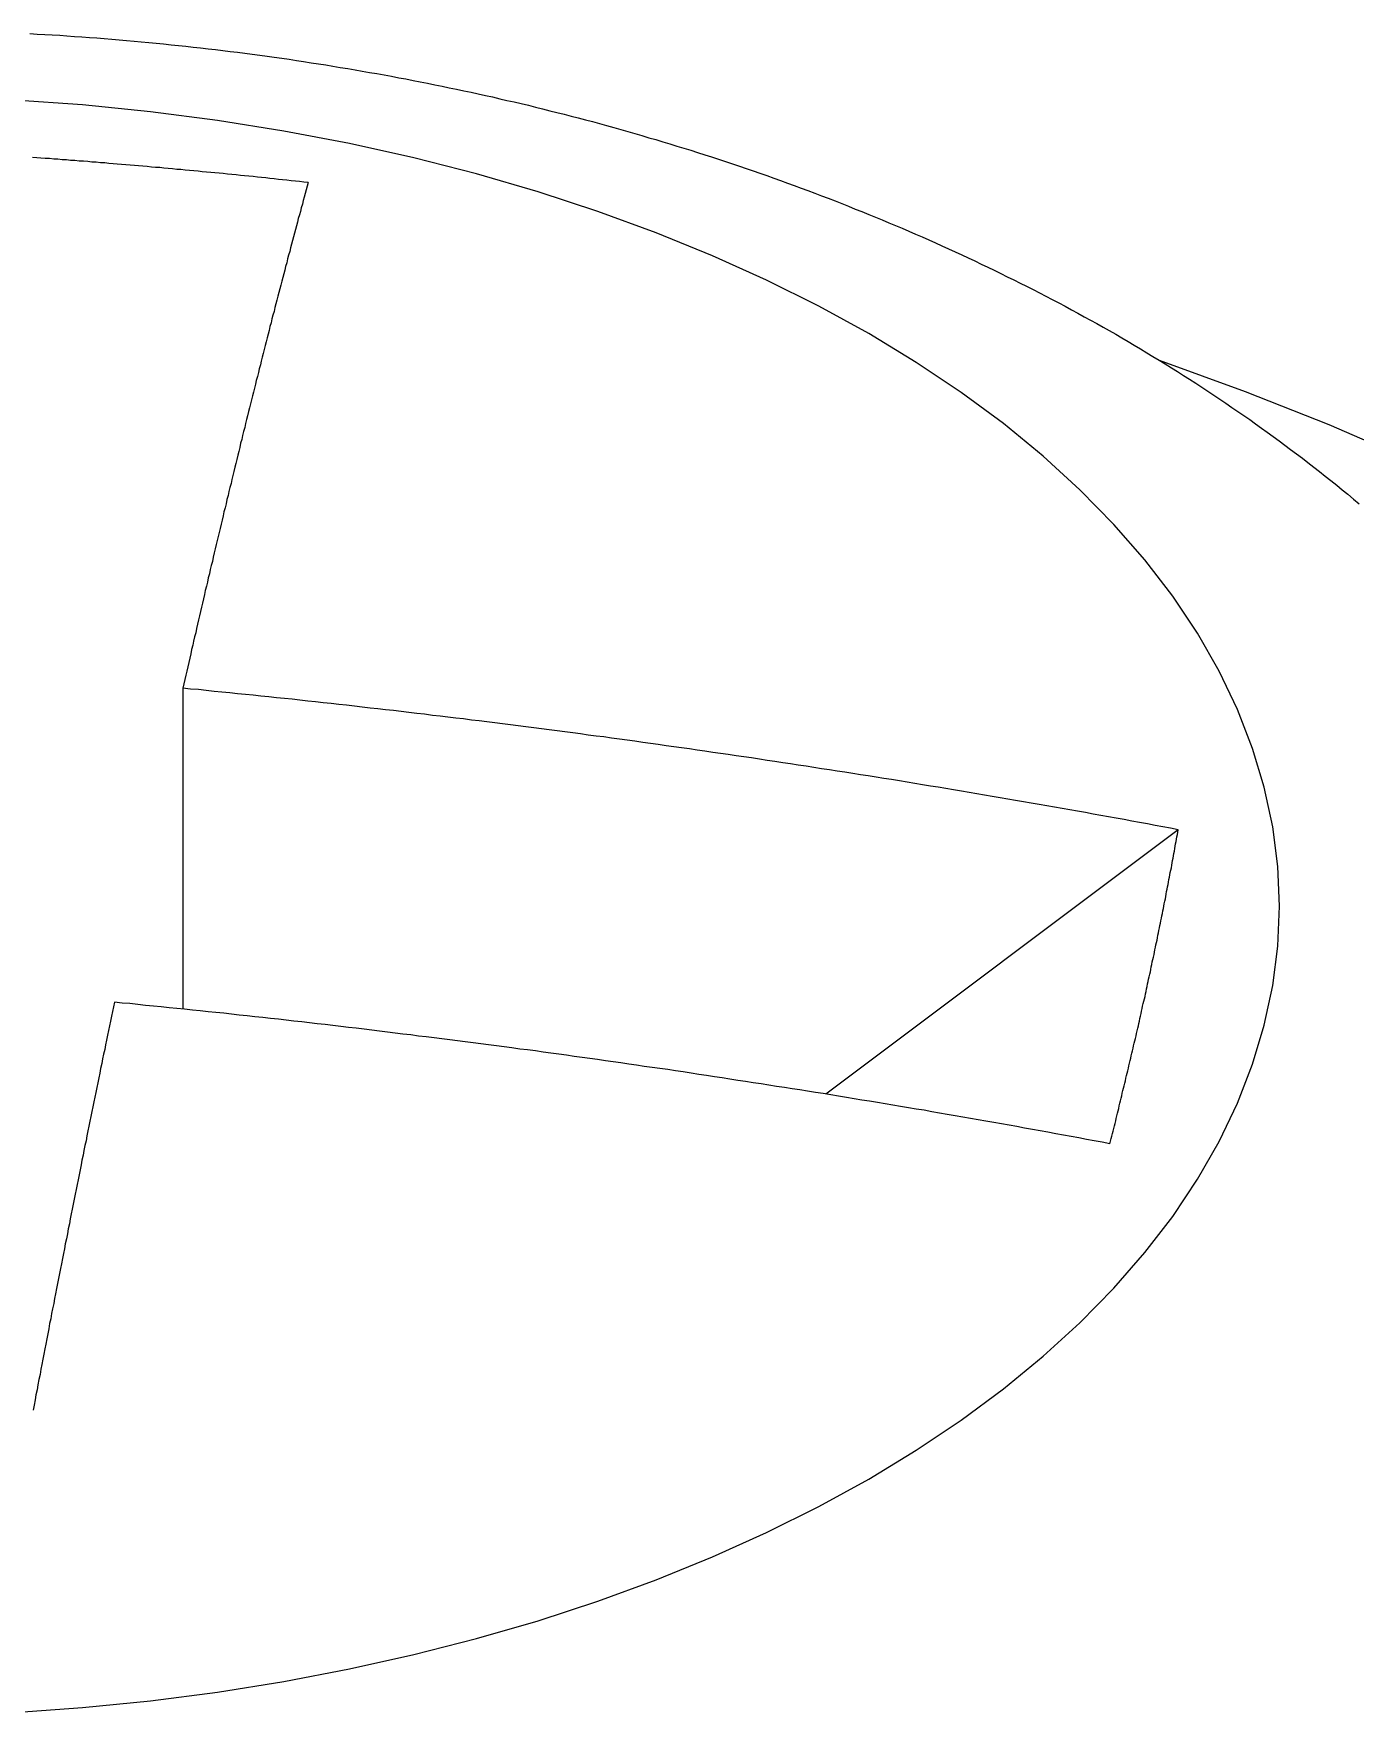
# Model space of a CAD drawing. Extents: x 3.27 to 9.48, y 3.29 to 7.63.
# Drawn here: x 7.9427 to 8.0045, y 7.4718 to 7.5502 of the extents above; entities that cross this region are included whole.
import ezdxf

# ---------------------------------------------------------------- set-up
doc = ezdxf.new("R2010")
doc.units = 0
doc.layers.add('VISIBLE_EDGES_ANSI_', color=7, linetype='CONTINUOUS')
doc.layers.add('VISIBLE_TANGENT_EDGES_ANSI', color=7, linetype='CONTINUOUS')

msp = doc.modelspace()

# ---------------------------------------------------------------- linework, layer by layer
at = {"layer": 'VISIBLE_EDGES_ANSI_'}
for p, q in [((7.9497, 7.519657), (7.9497, 7.504677)), ((7.996182, 7.513052), (7.979727, 7.500706))]:
    msp.add_line(p, q, dxfattribs=at)
for points in [[(7.94255, 7.55022, 0), (7.9429, 7.5502, 0), (7.94325, 7.55018, 0), (7.9436, 7.55016, 0), (7.94395, 7.55014, 0), (7.94429, 7.55011, 0), (7.94464, 7.55009, 0), (7.94499, 7.55007, 0), (7.94534, 7.55004, 0), (7.94568, 7.55002, 0), (7.94603, 7.54999, 0), (7.94638, 7.54996, 0), (7.94672, 7.54993, 0), (7.94707, 7.5499, 0), (7.94742, 7.54987, 0), (7.94776, 7.54984, 0), (7.94811, 7.54981, 0), (7.94846, 7.54977, 0), (7.9488, 7.54974, 0), (7.94915, 7.5497, 0), (7.94949, 7.54967, 0), (7.94984, 7.54963, 0), (7.95018, 7.54959, 0), (7.95053, 7.54955, 0), (7.95088, 7.54951, 0), (7.95122, 7.54947, 0), (7.95157, 7.54943, 0), (7.95191, 7.54939, 0), (7.95225, 7.54935, 0), (7.9526, 7.5493, 0), (7.95294, 7.54926, 0), (7.95329, 7.54921, 0), (7.95363, 7.54916, 0), (7.95397, 7.54912, 0), (7.95432, 7.54907, 0), (7.95466, 7.54902, 0), (7.955, 7.54897, 0), (7.95534, 7.54892, 0), (7.95569, 7.54886, 0), (7.95603, 7.54881, 0), (7.95637, 7.54876, 0), (7.95671, 7.5487, 0), (7.95705, 7.54864, 0), (7.9574, 7.54859, 0), (7.95774, 7.54853, 0), (7.95808, 7.54847, 0), (7.95842, 7.54841, 0), (7.95876, 7.54835, 0), (7.9591, 7.54829, 0), (7.95944, 7.54823, 0), (7.95978, 7.54816, 0), (7.96012, 7.5481, 0), (7.96045, 7.54803, 0), (7.96079, 7.54797, 0), (7.96113, 7.5479, 0), (7.96147, 7.54783, 0), (7.96181, 7.54776, 0), (7.96214, 7.54769, 0), (7.96248, 7.54762, 0), (7.96282, 7.54755, 0), (7.96316, 7.54748, 0), (7.96349, 7.54741, 0), (7.96383, 7.54733, 0), (7.96416, 7.54726, 0), (7.9645, 7.54718, 0), (7.96483, 7.5471, 0), (7.96517, 7.54703, 0), (7.9655, 7.54695, 0), (7.96584, 7.54687, 0), (7.96617, 7.54679, 0), (7.9665, 7.5467, 0), (7.96684, 7.54662, 0), (7.96717, 7.54654, 0), (7.9675, 7.54645, 0), (7.96783, 7.54637, 0), (7.96816, 7.54628, 0), (7.9685, 7.54619, 0), (7.96883, 7.54611, 0), (7.96916, 7.54602, 0), (7.96949, 7.54593, 0), (7.96982, 7.54584, 0), (7.97015, 7.54574, 0), (7.97048, 7.54565, 0), (7.9708, 7.54556, 0), (7.97113, 7.54546, 0), (7.97146, 7.54536, 0), (7.97179, 7.54527, 0), (7.97212, 7.54517, 0), (7.97244, 7.54507, 0), (7.97277, 7.54497, 0), (7.97309, 7.54487, 0), (7.97342, 7.54477, 0), (7.97374, 7.54467, 0), (7.97407, 7.54456, 0), (7.97439, 7.54446, 0), (7.97472, 7.54435, 0), (7.97504, 7.54425, 0), (7.97536, 7.54414, 0), (7.97569, 7.54403, 0), (7.97601, 7.54392, 0), (7.97633, 7.54381, 0), (7.97665, 7.5437, 0), (7.97697, 7.54359, 0), (7.97729, 7.54347, 0), (7.97761, 7.54336, 0), (7.97793, 7.54324, 0), (7.97825, 7.54313, 0), (7.97857, 7.54301, 0), (7.97889, 7.54289, 0), (7.97921, 7.54277, 0), (7.97952, 7.54265, 0), (7.97984, 7.54253, 0), (7.98016, 7.54241, 0), (7.98047, 7.54228, 0), (7.98079, 7.54216, 0), (7.9811, 7.54203, 0), (7.98141, 7.54191, 0), (7.98173, 7.54178, 0), (7.98204, 7.54165, 0), (7.98235, 7.54152, 0), (7.98267, 7.54139, 0), (7.98298, 7.54126, 0), (7.98329, 7.54113, 0), (7.9836, 7.541, 0), (7.98391, 7.54086, 0), (7.98422, 7.54073, 0), (7.98453, 7.54059, 0), (7.98484, 7.54045, 0), (7.98515, 7.54031, 0), (7.98545, 7.54017, 0), (7.98576, 7.54003, 0), (7.98607, 7.53989, 0), (7.98637, 7.53975, 0), (7.98668, 7.53961, 0), (7.98698, 7.53946, 0), (7.98729, 7.53932, 0), (7.98759, 7.53917, 0), (7.9879, 7.53902, 0), (7.9882, 7.53887, 0), (7.9885, 7.53872, 0), (7.9888, 7.53857, 0), (7.9891, 7.53842, 0), (7.9894, 7.53827, 0), (7.9897, 7.53811, 0), (7.99, 7.53796, 0), (7.9903, 7.5378, 0), (7.9906, 7.53765, 0), (7.9909, 7.53749, 0), (7.9912, 7.53733, 0), (7.99149, 7.53717, 0), (7.99179, 7.537, 0), (7.99208, 7.53684, 0), (7.99238, 7.53668, 0), (7.99267, 7.53651, 0), (7.99296, 7.53635, 0), (7.99326, 7.53618, 0), (7.99355, 7.53601, 0), (7.99384, 7.53584, 0), (7.99413, 7.53567, 0), (7.99442, 7.5355, 0), (7.99471, 7.53532, 0), (7.995, 7.53515, 0), (7.99529, 7.53497, 0), (7.99557, 7.5348, 0), (7.99586, 7.53462, 0), (7.99615, 7.53444, 0), (7.99643, 7.53426, 0), (7.99671, 7.53408, 0), (7.997, 7.5339, 0), (7.99728, 7.53371, 0), (7.99756, 7.53353, 0), (7.99785, 7.53334, 0), (7.99813, 7.53315, 0), (7.99841, 7.53296, 0), (7.99869, 7.53277, 0), (7.99896, 7.53258, 0), (7.99924, 7.53239, 0), (7.99952, 7.5322, 0), (7.99979, 7.532, 0), (8.00007, 7.5318, 0), (8.00034, 7.53161, 0), (8.00062, 7.53141, 0), (8.00089, 7.53121, 0), (8.00116, 7.53101, 0), (8.00143, 7.5308, 0), (8.00171, 7.5306, 0), (8.00198, 7.53039, 0), (8.00224, 7.53019, 0), (8.00251, 7.52998, 0), (8.00278, 7.52977, 0), (8.00305, 7.52956, 0), (8.00331, 7.52935, 0), (8.00358, 7.52914, 0), (8.00384, 7.52892, 0), (8.0041, 7.52871, 0), (8.00437, 7.52849, 0), (8.00463, 7.52827, 0)], [(7.95555, 7.54327, 0), (7.95535, 7.54329, 0), (7.95515, 7.54331, 0), (7.95496, 7.54333, 0), (7.95476, 7.54335, 0), (7.95456, 7.54337, 0), (7.95436, 7.54339, 0), (7.95417, 7.54341, 0), (7.95397, 7.54344, 0), (7.95377, 7.54346, 0), (7.95357, 7.54348, 0), (7.95337, 7.5435, 0), (7.95318, 7.54352, 0), (7.95298, 7.54354, 0), (7.95278, 7.54356, 0), (7.95258, 7.54358, 0), (7.95239, 7.5436, 0), (7.95219, 7.54362, 0), (7.95199, 7.54364, 0), (7.95179, 7.54366, 0), (7.95159, 7.54368, 0), (7.9514, 7.5437, 0), (7.9512, 7.54372, 0), (7.951, 7.54373, 0), (7.9508, 7.54375, 0), (7.9506, 7.54377, 0), (7.95041, 7.54379, 0), (7.95021, 7.54381, 0), (7.95001, 7.54383, 0), (7.94981, 7.54385, 0), (7.94961, 7.54387, 0), (7.94942, 7.54388, 0), (7.94922, 7.5439, 0), (7.94902, 7.54392, 0), (7.94882, 7.54394, 0), (7.94862, 7.54396, 0), (7.94843, 7.54397, 0), (7.94823, 7.54399, 0), (7.94803, 7.54401, 0), (7.94783, 7.54403, 0), (7.94763, 7.54404, 0), (7.94744, 7.54406, 0), (7.94724, 7.54408, 0), (7.94704, 7.54409, 0), (7.94684, 7.54411, 0), (7.94664, 7.54413, 0), (7.94644, 7.54414, 0), (7.94625, 7.54416, 0), (7.94605, 7.54418, 0), (7.94585, 7.54419, 0), (7.94565, 7.54421, 0), (7.94545, 7.54422, 0), (7.94526, 7.54424, 0), (7.94506, 7.54426, 0), (7.94486, 7.54427, 0), (7.94466, 7.54429, 0), (7.94446, 7.5443, 0), (7.94426, 7.54432, 0), (7.94407, 7.54433, 0), (7.94387, 7.54435, 0), (7.94367, 7.54436, 0), (7.94347, 7.54438, 0), (7.94327, 7.54439, 0), (7.94307, 7.54441, 0), (7.94288, 7.54442, 0), (7.94268, 7.54444, 0)], [(7.95555, 7.54327, 0), (7.9555, 7.5431, 0), (7.95546, 7.54293, 0), (7.95541, 7.54276, 0), (7.95537, 7.54259, 0), (7.95532, 7.54243, 0), (7.95528, 7.54226, 0), (7.95523, 7.54209, 0), (7.95519, 7.54192, 0), (7.95514, 7.54175, 0), (7.95509, 7.54158, 0), (7.95505, 7.54141, 0), (7.955, 7.54124, 0), (7.95496, 7.54107, 0), (7.95491, 7.5409, 0), (7.95487, 7.54073, 0), (7.95482, 7.54056, 0), (7.95478, 7.54039, 0), (7.95473, 7.54021, 0), (7.95469, 7.54004, 0), (7.95464, 7.53987, 0), (7.95459, 7.5397, 0), (7.95455, 7.53952, 0), (7.9545, 7.53935, 0), (7.95446, 7.53918, 0), (7.95441, 7.539, 0), (7.95437, 7.53883, 0), (7.95432, 7.53866, 0), (7.95427, 7.53848, 0), (7.95423, 7.53831, 0), (7.95418, 7.53813, 0), (7.95414, 7.53796, 0), (7.95409, 7.53778, 0), (7.95405, 7.5376, 0), (7.954, 7.53743, 0), (7.95396, 7.53725, 0), (7.95391, 7.53707, 0), (7.95386, 7.5369, 0), (7.95382, 7.53672, 0), (7.95377, 7.53654, 0), (7.95373, 7.53636, 0), (7.95368, 7.53619, 0), (7.95364, 7.53601, 0), (7.95359, 7.53583, 0), (7.95355, 7.53565, 0), (7.9535, 7.53547, 0), (7.95345, 7.53529, 0), (7.95341, 7.53511, 0), (7.95336, 7.53493, 0), (7.95332, 7.53475, 0), (7.95327, 7.53457, 0), (7.95323, 7.53439, 0), (7.95318, 7.53421, 0), (7.95313, 7.53403, 0), (7.95309, 7.53385, 0), (7.95304, 7.53366, 0), (7.953, 7.53348, 0), (7.95295, 7.5333, 0), (7.95291, 7.53312, 0), (7.95286, 7.53293, 0), (7.95281, 7.53275, 0), (7.95277, 7.53257, 0), (7.95272, 7.53238, 0), (7.95268, 7.5322, 0), (7.95263, 7.53201, 0), (7.95259, 7.53183, 0), (7.95254, 7.53164, 0), (7.95249, 7.53146, 0), (7.95245, 7.53127, 0), (7.9524, 7.53109, 0), (7.95236, 7.5309, 0), (7.95231, 7.53071, 0), (7.95227, 7.53053, 0), (7.95222, 7.53034, 0), (7.95217, 7.53015, 0), (7.95213, 7.52997, 0), (7.95208, 7.52978, 0), (7.95204, 7.52959, 0), (7.95199, 7.5294, 0), (7.95195, 7.52921, 0), (7.9519, 7.52903, 0), (7.95185, 7.52884, 0), (7.95181, 7.52865, 0), (7.95176, 7.52846, 0), (7.95172, 7.52827, 0), (7.95167, 7.52808, 0), (7.95162, 7.52789, 0), (7.95158, 7.5277, 0), (7.95153, 7.52751, 0), (7.95149, 7.52732, 0), (7.95144, 7.52712, 0), (7.9514, 7.52693, 0), (7.95135, 7.52674, 0), (7.9513, 7.52655, 0), (7.95126, 7.52636, 0), (7.95121, 7.52616, 0), (7.95117, 7.52597, 0), (7.95112, 7.52578, 0), (7.95108, 7.52558, 0), (7.95103, 7.52539, 0), (7.95098, 7.5252, 0), (7.95094, 7.525, 0), (7.95089, 7.52481, 0), (7.95085, 7.52461, 0), (7.9508, 7.52442, 0), (7.95075, 7.52422, 0), (7.95071, 7.52403, 0), (7.95066, 7.52383, 0), (7.95062, 7.52363, 0), (7.95057, 7.52344, 0), (7.95053, 7.52324, 0), (7.95048, 7.52304, 0), (7.95043, 7.52285, 0), (7.95039, 7.52265, 0), (7.95034, 7.52245, 0), (7.9503, 7.52225, 0), (7.95025, 7.52206, 0), (7.9502, 7.52186, 0), (7.95016, 7.52166, 0), (7.95011, 7.52146, 0), (7.95007, 7.52126, 0), (7.95002, 7.52106, 0), (7.94998, 7.52086, 0), (7.94993, 7.52066, 0), (7.94988, 7.52046, 0), (7.94984, 7.52026, 0), (7.94979, 7.52006, 0), (7.94975, 7.51986, 0), (7.9497, 7.51966, 0)], [(8.00703, 7.53031, 0), (8.00323, 7.53195, 0), (7.99932, 7.53349, 0), (7.99531, 7.53495, 0)], [(7.99618, 7.51305, 0), (7.99582, 7.51312, 0), (7.99546, 7.51319, 0), (7.9951, 7.51325, 0), (7.99474, 7.51332, 0), (7.99438, 7.51339, 0), (7.99401, 7.51345, 0), (7.99365, 7.51352, 0), (7.99329, 7.51359, 0), (7.99293, 7.51365, 0), (7.99257, 7.51372, 0), (7.99221, 7.51378, 0), (7.99185, 7.51385, 0), (7.99148, 7.51391, 0), (7.99112, 7.51398, 0), (7.99076, 7.51404, 0), (7.9904, 7.5141, 0), (7.99004, 7.51417, 0), (7.98968, 7.51423, 0), (7.98931, 7.51429, 0), (7.98895, 7.51436, 0), (7.98859, 7.51442, 0), (7.98823, 7.51448, 0), (7.98787, 7.51454, 0), (7.9875, 7.5146, 0), (7.98714, 7.51467, 0), (7.98678, 7.51473, 0), (7.98642, 7.51479, 0), (7.98606, 7.51485, 0), (7.98569, 7.51491, 0), (7.98533, 7.51497, 0), (7.98497, 7.51503, 0), (7.98461, 7.51509, 0), (7.98424, 7.51515, 0), (7.98388, 7.51521, 0), (7.98352, 7.51527, 0), (7.98316, 7.51533, 0), (7.98279, 7.51539, 0), (7.98243, 7.51544, 0), (7.98207, 7.5155, 0), (7.98171, 7.51556, 0), (7.98134, 7.51562, 0), (7.98098, 7.51567, 0), (7.98062, 7.51573, 0), (7.98026, 7.51579, 0), (7.97989, 7.51585, 0), (7.97953, 7.5159, 0), (7.97917, 7.51596, 0), (7.9788, 7.51601, 0), (7.97844, 7.51607, 0), (7.97808, 7.51612, 0), (7.97772, 7.51618, 0), (7.97735, 7.51623, 0), (7.97699, 7.51629, 0), (7.97663, 7.51634, 0), (7.97626, 7.5164, 0), (7.9759, 7.51645, 0), (7.97554, 7.5165, 0), (7.97517, 7.51656, 0), (7.97481, 7.51661, 0), (7.97445, 7.51666, 0), (7.97408, 7.51672, 0), (7.97372, 7.51677, 0), (7.97336, 7.51682, 0), (7.97299, 7.51687, 0), (7.97263, 7.51692, 0), (7.97227, 7.51697, 0), (7.9719, 7.51703, 0), (7.97154, 7.51708, 0), (7.97118, 7.51713, 0), (7.97081, 7.51718, 0), (7.97045, 7.51723, 0), (7.97009, 7.51728, 0), (7.96972, 7.51733, 0), (7.96936, 7.51738, 0), (7.969, 7.51742, 0), (7.96863, 7.51747, 0), (7.96827, 7.51752, 0), (7.96791, 7.51757, 0), (7.96754, 7.51762, 0), (7.96718, 7.51767, 0), (7.96681, 7.51771, 0), (7.96645, 7.51776, 0), (7.96609, 7.51781, 0), (7.96572, 7.51785, 0), (7.96536, 7.5179, 0), (7.965, 7.51795, 0), (7.96463, 7.51799, 0), (7.96427, 7.51804, 0), (7.9639, 7.51808, 0), (7.96354, 7.51813, 0), (7.96318, 7.51817, 0), (7.96281, 7.51822, 0), (7.96245, 7.51826, 0), (7.96208, 7.51831, 0), (7.96172, 7.51835, 0), (7.96136, 7.51839, 0), (7.96099, 7.51844, 0), (7.96063, 7.51848, 0), (7.96026, 7.51852, 0), (7.9599, 7.51857, 0), (7.95954, 7.51861, 0), (7.95917, 7.51865, 0), (7.95881, 7.51869, 0), (7.95844, 7.51873, 0), (7.95808, 7.51878, 0), (7.95772, 7.51882, 0), (7.95735, 7.51886, 0), (7.95699, 7.5189, 0), (7.95662, 7.51894, 0), (7.95626, 7.51898, 0), (7.95589, 7.51902, 0), (7.95553, 7.51906, 0), (7.95517, 7.5191, 0), (7.9548, 7.51914, 0), (7.95444, 7.51918, 0), (7.95407, 7.51921, 0), (7.95371, 7.51925, 0), (7.95334, 7.51929, 0), (7.95298, 7.51933, 0), (7.95262, 7.51937, 0), (7.95225, 7.5194, 0), (7.95189, 7.51944, 0), (7.95152, 7.51948, 0), (7.95116, 7.51951, 0), (7.95079, 7.51955, 0), (7.95043, 7.51959, 0), (7.95006, 7.51962, 0), (7.9497, 7.51966, 0)], [(7.99299, 7.49839, 0), (7.99302, 7.49851, 0), (7.99305, 7.49863, 0), (7.99308, 7.49875, 0), (7.99311, 7.49887, 0), (7.99314, 7.49898, 0), (7.99317, 7.4991, 0), (7.9932, 7.49922, 0), (7.99323, 7.49934, 0), (7.99326, 7.49946, 0), (7.99328, 7.49957, 0), (7.99331, 7.49969, 0), (7.99334, 7.49981, 0), (7.99337, 7.49993, 0), (7.9934, 7.50004, 0), (7.99343, 7.50016, 0), (7.99346, 7.50028, 0), (7.99349, 7.5004, 0), (7.99352, 7.50051, 0), (7.99355, 7.50063, 0), (7.99357, 7.50075, 0), (7.9936, 7.50087, 0), (7.99363, 7.50098, 0), (7.99366, 7.5011, 0), (7.99369, 7.50122, 0), (7.99372, 7.50133, 0), (7.99374, 7.50145, 0), (7.99377, 7.50157, 0), (7.9938, 7.50168, 0), (7.99383, 7.5018, 0), (7.99386, 7.50192, 0), (7.99388, 7.50203, 0), (7.99391, 7.50215, 0), (7.99394, 7.50227, 0), (7.99397, 7.50238, 0), (7.99399, 7.5025, 0), (7.99402, 7.50262, 0), (7.99405, 7.50273, 0), (7.99407, 7.50285, 0), (7.9941, 7.50296, 0), (7.99413, 7.50308, 0), (7.99416, 7.5032, 0), (7.99418, 7.50331, 0), (7.99421, 7.50343, 0), (7.99424, 7.50354, 0), (7.99426, 7.50366, 0), (7.99429, 7.50378, 0), (7.99432, 7.50389, 0), (7.99434, 7.50401, 0), (7.99437, 7.50412, 0), (7.99439, 7.50424, 0), (7.99442, 7.50435, 0), (7.99445, 7.50447, 0), (7.99447, 7.50458, 0), (7.9945, 7.5047, 0), (7.99452, 7.50481, 0), (7.99455, 7.50493, 0), (7.99457, 7.50504, 0), (7.9946, 7.50516, 0), (7.99463, 7.50527, 0), (7.99465, 7.50539, 0), (7.99468, 7.5055, 0), (7.9947, 7.50562, 0), (7.99473, 7.50573, 0), (7.99475, 7.50585, 0), (7.99478, 7.50596, 0), (7.9948, 7.50608, 0), (7.99483, 7.50619, 0), (7.99485, 7.50631, 0), (7.99488, 7.50642, 0), (7.9949, 7.50653, 0), (7.99492, 7.50665, 0), (7.99495, 7.50676, 0), (7.99497, 7.50688, 0), (7.995, 7.50699, 0), (7.99502, 7.5071, 0), (7.99505, 7.50722, 0), (7.99507, 7.50733, 0), (7.99509, 7.50745, 0), (7.99512, 7.50756, 0), (7.99514, 7.50767, 0), (7.99516, 7.50779, 0), (7.99519, 7.5079, 0), (7.99521, 7.50801, 0), (7.99523, 7.50813, 0), (7.99526, 7.50824, 0), (7.99528, 7.50835, 0), (7.9953, 7.50847, 0), (7.99533, 7.50858, 0), (7.99535, 7.50869, 0), (7.99537, 7.5088, 0), (7.9954, 7.50892, 0), (7.99542, 7.50903, 0), (7.99544, 7.50914, 0), (7.99546, 7.50926, 0), (7.99549, 7.50937, 0), (7.99551, 7.50948, 0), (7.99553, 7.50959, 0), (7.99555, 7.50971, 0), (7.99558, 7.50982, 0), (7.9956, 7.50993, 0), (7.99562, 7.51004, 0), (7.99564, 7.51016, 0), (7.99566, 7.51027, 0), (7.99568, 7.51038, 0), (7.99571, 7.51049, 0), (7.99573, 7.5106, 0), (7.99575, 7.51072, 0), (7.99577, 7.51083, 0), (7.99579, 7.51094, 0), (7.99581, 7.51105, 0), (7.99583, 7.51116, 0), (7.99586, 7.51127, 0), (7.99588, 7.51139, 0), (7.9959, 7.5115, 0), (7.99592, 7.51161, 0), (7.99594, 7.51172, 0), (7.99596, 7.51183, 0), (7.99598, 7.51194, 0), (7.996, 7.51205, 0), (7.99602, 7.51217, 0), (7.99604, 7.51228, 0), (7.99606, 7.51239, 0), (7.99608, 7.5125, 0), (7.9961, 7.51261, 0), (7.99612, 7.51272, 0), (7.99614, 7.51283, 0), (7.99616, 7.51294, 0), (7.99618, 7.51305, 0)], [(7.94651, 7.505, 0), (7.94646, 7.50478, 0), (7.94641, 7.50456, 0), (7.94637, 7.50434, 0), (7.94632, 7.50412, 0), (7.94628, 7.5039, 0), (7.94623, 7.50368, 0), (7.94618, 7.50346, 0), (7.94614, 7.50323, 0), (7.94609, 7.50301, 0), (7.94605, 7.50279, 0), (7.946, 7.50257, 0), (7.94595, 7.50235, 0), (7.94591, 7.50213, 0), (7.94586, 7.5019, 0), (7.94582, 7.50168, 0), (7.94577, 7.50146, 0), (7.94573, 7.50123, 0), (7.94568, 7.50101, 0), (7.94563, 7.50079, 0), (7.94559, 7.50056, 0), (7.94554, 7.50034, 0), (7.9455, 7.50011, 0), (7.94545, 7.49989, 0), (7.9454, 7.49966, 0), (7.94536, 7.49944, 0), (7.94531, 7.49921, 0), (7.94527, 7.49899, 0), (7.94522, 7.49876, 0), (7.94518, 7.49853, 0), (7.94513, 7.49831, 0), (7.94508, 7.49808, 0), (7.94504, 7.49785, 0), (7.94499, 7.49762, 0), (7.94495, 7.4974, 0), (7.9449, 7.49717, 0), (7.94486, 7.49694, 0), (7.94481, 7.49671, 0), (7.94476, 7.49648, 0), (7.94472, 7.49626, 0), (7.94467, 7.49603, 0), (7.94463, 7.4958, 0), (7.94458, 7.49557, 0), (7.94453, 7.49534, 0), (7.94449, 7.49511, 0), (7.94444, 7.49488, 0), (7.9444, 7.49465, 0), (7.94435, 7.49442, 0), (7.94431, 7.49419, 0), (7.94426, 7.49395, 0), (7.94421, 7.49372, 0), (7.94417, 7.49349, 0), (7.94412, 7.49326, 0), (7.94408, 7.49303, 0), (7.94403, 7.49279, 0), (7.94399, 7.49256, 0), (7.94394, 7.49233, 0), (7.94389, 7.4921, 0), (7.94385, 7.49186, 0), (7.9438, 7.49163, 0), (7.94376, 7.49139, 0), (7.94371, 7.49116, 0), (7.94367, 7.49093, 0), (7.94362, 7.49069, 0), (7.94357, 7.49046, 0), (7.94353, 7.49022, 0), (7.94348, 7.48999, 0), (7.94344, 7.48975, 0), (7.94339, 7.48951, 0), (7.94335, 7.48928, 0), (7.9433, 7.48904, 0), (7.94325, 7.48881, 0), (7.94321, 7.48857, 0), (7.94316, 7.48833, 0), (7.94312, 7.48809, 0), (7.94307, 7.48786, 0), (7.94303, 7.48762, 0), (7.94298, 7.48738, 0), (7.94293, 7.48714, 0), (7.94289, 7.4869, 0), (7.94284, 7.48667, 0), (7.9428, 7.48643, 0), (7.94275, 7.48619, 0), (7.94271, 7.48595, 0)], [(7.99299, 7.49839, 0), (7.99263, 7.49846, 0), (7.99226, 7.49853, 0), (7.9919, 7.49859, 0), (7.99154, 7.49866, 0), (7.99118, 7.49873, 0), (7.99082, 7.49879, 0), (7.99046, 7.49886, 0), (7.9901, 7.49893, 0), (7.98974, 7.49899, 0), (7.98937, 7.49906, 0), (7.98901, 7.49912, 0), (7.98865, 7.49919, 0), (7.98829, 7.49925, 0), (7.98793, 7.49932, 0), (7.98757, 7.49938, 0), (7.9872, 7.49944, 0), (7.98684, 7.49951, 0), (7.98648, 7.49957, 0), (7.98612, 7.49963, 0), (7.98576, 7.4997, 0), (7.98539, 7.49976, 0), (7.98503, 7.49982, 0), (7.98467, 7.49988, 0), (7.98431, 7.49995, 0), (7.98395, 7.50001, 0), (7.98358, 7.50007, 0), (7.98322, 7.50013, 0), (7.98286, 7.50019, 0), (7.9825, 7.50025, 0), (7.98214, 7.50031, 0), (7.98177, 7.50037, 0), (7.98141, 7.50043, 0), (7.98105, 7.50049, 0), (7.98069, 7.50055, 0), (7.98032, 7.50061, 0), (7.97996, 7.50067, 0), (7.9796, 7.50073, 0), (7.97924, 7.50079, 0), (7.97887, 7.50084, 0), (7.97851, 7.5009, 0), (7.97815, 7.50096, 0), (7.97779, 7.50102, 0), (7.97742, 7.50107, 0), (7.97706, 7.50113, 0), (7.9767, 7.50119, 0), (7.97633, 7.50124, 0), (7.97597, 7.5013, 0), (7.97561, 7.50135, 0), (7.97525, 7.50141, 0), (7.97488, 7.50147, 0), (7.97452, 7.50152, 0), (7.97416, 7.50158, 0), (7.97379, 7.50163, 0), (7.97343, 7.50168, 0), (7.97307, 7.50174, 0), (7.97271, 7.50179, 0), (7.97234, 7.50185, 0), (7.97198, 7.5019, 0), (7.97162, 7.50195, 0), (7.97125, 7.502, 0), (7.97089, 7.50206, 0), (7.97053, 7.50211, 0), (7.97016, 7.50216, 0), (7.9698, 7.50221, 0), (7.96944, 7.50226, 0), (7.96907, 7.50232, 0), (7.96871, 7.50237, 0), (7.96835, 7.50242, 0), (7.96798, 7.50247, 0), (7.96762, 7.50252, 0), (7.96726, 7.50257, 0), (7.96689, 7.50262, 0), (7.96653, 7.50267, 0), (7.96617, 7.50272, 0), (7.9658, 7.50277, 0), (7.96544, 7.50281, 0), (7.96507, 7.50286, 0), (7.96471, 7.50291, 0), (7.96435, 7.50296, 0), (7.96398, 7.50301, 0), (7.96362, 7.50305, 0), (7.96326, 7.5031, 0), (7.96289, 7.50315, 0), (7.96253, 7.50319, 0), (7.96216, 7.50324, 0), (7.9618, 7.50329, 0), (7.96144, 7.50333, 0), (7.96107, 7.50338, 0), (7.96071, 7.50342, 0), (7.96035, 7.50347, 0), (7.95998, 7.50351, 0), (7.95962, 7.50356, 0), (7.95925, 7.5036, 0), (7.95889, 7.50365, 0), (7.95853, 7.50369, 0), (7.95816, 7.50374, 0), (7.9578, 7.50378, 0), (7.95743, 7.50382, 0), (7.95707, 7.50386, 0), (7.95671, 7.50391, 0), (7.95634, 7.50395, 0), (7.95598, 7.50399, 0), (7.95561, 7.50403, 0), (7.95525, 7.50408, 0), (7.95488, 7.50412, 0), (7.95452, 7.50416, 0), (7.95416, 7.5042, 0), (7.95379, 7.50424, 0), (7.95343, 7.50428, 0), (7.95306, 7.50432, 0), (7.9527, 7.50436, 0), (7.95233, 7.5044, 0), (7.95197, 7.50444, 0), (7.95161, 7.50448, 0), (7.95124, 7.50452, 0), (7.95088, 7.50455, 0), (7.95051, 7.50459, 0), (7.95015, 7.50463, 0), (7.94978, 7.50467, 0), (7.94942, 7.50471, 0), (7.94906, 7.50474, 0), (7.94869, 7.50478, 0), (7.94833, 7.50482, 0), (7.94796, 7.50485, 0), (7.9476, 7.50489, 0), (7.94723, 7.50493, 0), (7.94687, 7.50496, 0), (7.94651, 7.505, 0)]]:
    msp.add_polyline3d(points, dxfattribs=at)
at = {"layer": 'VISIBLE_TANGENT_EDGES_ANSI'}
for points in [[(8.00091, 7.50948, 0), (8.00083, 7.51133, 0), (8.0006, 7.51318, 0), (8.0002, 7.51503, 0), (7.99965, 7.51685, 0), (7.99895, 7.51867, 0), (7.99809, 7.52046, 0), (7.99708, 7.52222, 0), (7.99593, 7.52395, 0), (7.99462, 7.52565, 0), (7.99318, 7.5273, 0), (7.99159, 7.52892, 0), (7.98987, 7.53049, 0), (7.98802, 7.53201, 0), (7.98604, 7.53347, 0), (7.98394, 7.53487, 0), (7.98173, 7.53622, 0), (7.9794, 7.5375, 0), (7.97696, 7.53871, 0), (7.97443, 7.53985, 0), (7.9718, 7.54092, 0), (7.96908, 7.54192, 0), (7.96629, 7.54283, 0), (7.96341, 7.54367, 0), (7.96048, 7.54442, 0), (7.95748, 7.54509, 0), (7.95442, 7.54567, 0), (7.95132, 7.54616, 0), (7.94819, 7.54657, 0), (7.94502, 7.54689, 0), (7.94183, 7.54711, 0)], [(7.94183, 7.47184, 0), (7.94502, 7.47207, 0), (7.94819, 7.47238, 0), (7.95132, 7.47279, 0), (7.95442, 7.47329, 0), (7.95748, 7.47387, 0), (7.96048, 7.47454, 0), (7.96341, 7.47529, 0), (7.96629, 7.47612, 0), (7.96908, 7.47704, 0), (7.9718, 7.47803, 0), (7.97443, 7.4791, 0), (7.97696, 7.48024, 0), (7.9794, 7.48145, 0), (7.98173, 7.48273, 0), (7.98394, 7.48408, 0), (7.98604, 7.48548, 0), (7.98802, 7.48695, 0), (7.98987, 7.48847, 0), (7.99159, 7.49003, 0), (7.99318, 7.49165, 0), (7.99462, 7.49331, 0), (7.99593, 7.495, 0), (7.99708, 7.49674, 0), (7.99809, 7.4985, 0), (7.99895, 7.50029, 0), (7.99965, 7.5021, 0), (8.0002, 7.50393, 0), (8.0006, 7.50577, 0), (8.00083, 7.50762, 0), (8.00091, 7.50948, 0)]]:
    msp.add_polyline3d(points, dxfattribs=at)

doc.saveas('drawing.dxf')
